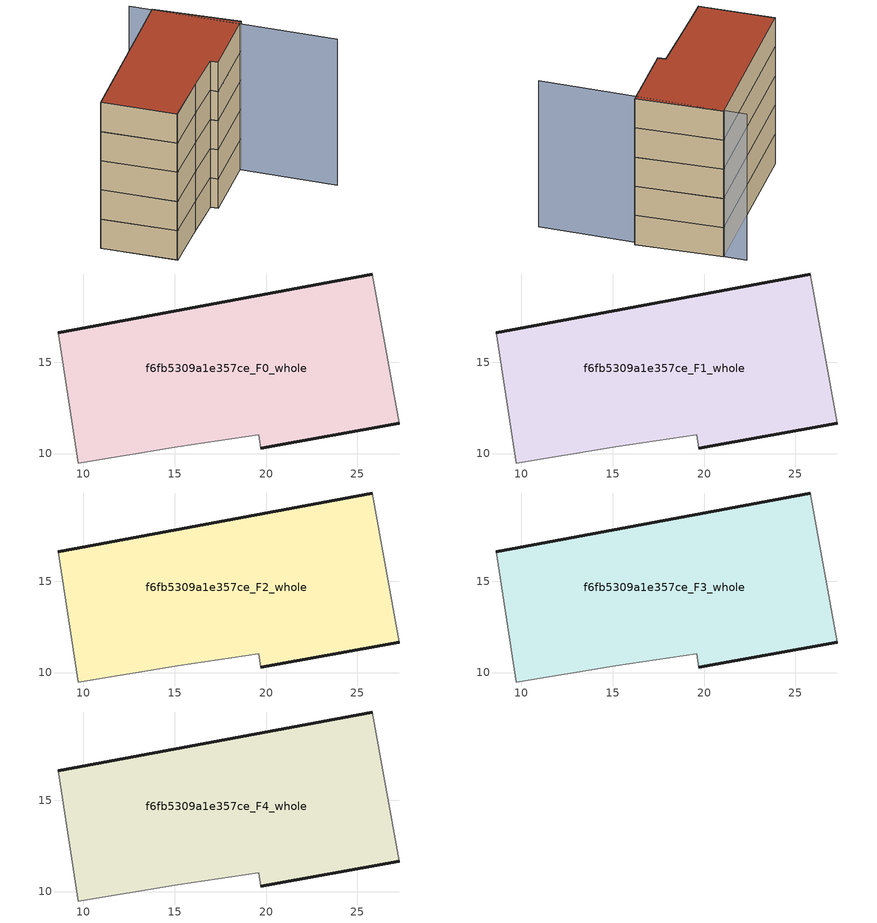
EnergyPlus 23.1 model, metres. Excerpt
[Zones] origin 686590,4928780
f6fb5309a1e357ce_F0_whole
 floor ground (EU_floor_Construction): 27.29,11.67 25.81,19.82 8.64,16.62 9.72,9.49 15.18,10.38 19.59,11.02 19.71,10.3 z0
 wall outside (EU_wall_Construction): 8.64,16.62 25.81,19.82 / 27.29,11.67 19.71,10.3 z0:3
 wall adiabatic (EU_wall_Construction): 25.81,19.82 27.29,11.67 / 19.71,10.3 19.59,11.02 15.18,10.38 9.72,9.49 8.64,16.62 z0:3
f6fb5309a1e357ce_F1_whole
 floor to f6fb5309a1e357ce_F0_whole (EU_floor_Construction): 27.28,11.67 25.81,19.82 8.63,16.62 9.72,9.49 15.17,10.38 19.59,11.02 19.71,10.3 z3
 wall outside (EU_wall_Construction): 8.64,16.62 25.81,19.82 / 27.29,11.67 19.71,10.3 z3:6
 wall adiabatic (EU_wall_Construction): 25.81,19.82 27.29,11.67 / 19.71,10.3 19.59,11.02 15.18,10.38 9.72,9.49 8.64,16.62 z3:6
f6fb5309a1e357ce_F2_whole
 floor to f6fb5309a1e357ce_F1_whole (EU_floor_Construction): 27.28,11.67 25.81,19.82 8.63,16.62 9.72,9.49 15.17,10.38 19.59,11.02 19.71,10.3 z6
 wall outside (EU_wall_Construction): 8.64,16.62 25.81,19.82 / 27.29,11.67 19.71,10.3 z6:9
 wall adiabatic (EU_wall_Construction): 25.81,19.82 27.29,11.67 / 19.71,10.3 19.59,11.02 15.18,10.38 9.72,9.49 8.64,16.62 z6:9
f6fb5309a1e357ce_F3_whole
 floor to f6fb5309a1e357ce_F2_whole (EU_floor_Construction): 27.28,11.67 25.81,19.82 8.63,16.62 9.72,9.49 15.17,10.38 19.59,11.02 19.71,10.3 z9
 wall outside (EU_wall_Construction): 8.64,16.62 25.81,19.82 / 27.29,11.67 19.71,10.3 z9:12
 wall adiabatic (EU_wall_Construction): 25.81,19.82 27.29,11.67 / 19.71,10.3 19.59,11.02 15.18,10.38 9.72,9.49 8.64,16.62 z9:12
f6fb5309a1e357ce_F4_whole
 floor to f6fb5309a1e357ce_F3_whole (EU_floor_Construction): 27.28,11.67 25.81,19.82 8.63,16.62 9.72,9.49 15.17,10.38 19.59,11.02 19.71,10.3 z12
 wall outside (EU_wall_Construction): 8.64,16.62 25.81,19.82 / 27.29,11.67 19.71,10.3 z12:15
 wall adiabatic (EU_wall_Construction): 25.81,19.82 27.29,11.67 / 19.71,10.3 19.59,11.02 15.18,10.38 9.72,9.49 8.64,16.62 z12:15
 roof outside (EU_roof_Construction): 25.81,19.82 27.29,11.67 19.71,10.3 19.59,11.02 15.18,10.38 9.72,9.49 8.64,16.62 z15
shading: 9.72,9.55 19.58,11.06 / 28.08,2.53 25.42,21.91 z0:15
[Building]
EU S2 Campaign: North Axis=0; Terrain=City; Solar Distribution=FullExterior
[Site:Location]
Bologna: Latitude=44.5; Longitude=11.25; Time Zone=1; Elevation=37
[SizingPeriod:WeatherFileDays]
AnnualSizingPeriod: Begin Month=1; Begin Day of Month=1; End Month=12; End Day of Month=31; Day of Week for Start Day=Monday; Use Weather File Daylight Saving Period=No; Use Weather File Rain and Snow Indicators=No
[MATERIAL]
EU_InternalMass_Material: Roughness=MediumRough; Thickness=0.1; Conductivity=1; Density=1800; Specific Heat=900; Thermal Absorptance=0.9; Solar Absorptance=0.7; Visible Absorptance=0.7
[MATERIAL:NOMASS] Roughness=MediumRough; Thermal Absorptance=0.9; Solar Absorptance=0.7; Visible Absorptance=0.7
Name | Thermal Resistance
EU_wall_NoMass | 0.905828
EU_roof_NoMass | 0.37593
EU_floor_NoMass | 0.67114
[CONSTRUCTION]
EU_wall_Construction: EU_wall_NoMass
EU_roof_Construction: EU_roof_NoMass
EU_floor_Construction: EU_floor_NoMass
EU_InternalMass_Construction: EU_InternalMass_Material
[ZONE] Type=1; Multiplier=1; Ceiling Height=autocalculate; Floor Area=autocalculate; Part of Total Floor Area=Yes
Name | Volume
f6fb5309a1e357ce_F0_whole | 408.226
f6fb5309a1e357ce_F1_whole; f6fb5309a1e357ce_F2_whole; f6fb5309a1e357ce_F3_whole; f6fb5309a1e357ce_F4_whole | 408.227
[INTERNALMASS] Construction=EU_InternalMass_Construction; Surface Area=136.076
Name | Zone or ZoneList
f6fb5309a1e357ce_F0_whole_EU_InternalMass | f6fb5309a1e357ce_F0_whole
f6fb5309a1e357ce_F1_whole_EU_InternalMass | f6fb5309a1e357ce_F1_whole
f6fb5309a1e357ce_F2_whole_EU_InternalMass | f6fb5309a1e357ce_F2_whole
f6fb5309a1e357ce_F3_whole_EU_InternalMass | f6fb5309a1e357ce_F3_whole
f6fb5309a1e357ce_F4_whole_EU_InternalMass | f6fb5309a1e357ce_F4_whole
[OTHEREQUIPMENT] Fuel Type=Electricity; Design Level Calculation Method=Watts/Area; Power per Zone Floor Area=1; Fraction Latent=0; Fraction Radiant=0; Fraction Lost=0; Carbon Dioxide Generation Rate=0; EndUse Subcategory=EU_Step8_InternalGains
Name | Zone or ZoneList or Space or SpaceList | Schedule
EU_Step8_InternalGain_f6fb5309a1e357ce_F0_whole_f000 | f6fb5309a1e357ce_F0_whole | EU_Step8_GainSchedule_f6fb5309a1e357ce_F0_whole_f000
EU_Step8_InternalGain_f6fb5309a1e357ce_F1_whole_f000 | f6fb5309a1e357ce_F1_whole | EU_Step8_GainSchedule_f6fb5309a1e357ce_F1_whole_f000
EU_Step8_InternalGain_f6fb5309a1e357ce_F2_whole_f000 | f6fb5309a1e357ce_F2_whole | EU_Step8_GainSchedule_f6fb5309a1e357ce_F2_whole_f000
EU_Step8_InternalGain_f6fb5309a1e357ce_F3_whole_f000 | f6fb5309a1e357ce_F3_whole | EU_Step8_GainSchedule_f6fb5309a1e357ce_F3_whole_f000
EU_Step8_InternalGain_f6fb5309a1e357ce_F4_whole_f000 | f6fb5309a1e357ce_F4_whole | EU_Step8_GainSchedule_f6fb5309a1e357ce_F4_whole_f000
[ZONEVENTILATION:DESIGNFLOWRATE] Schedule=EU_AlwaysOn; Design Flow Rate Calculation Method=AirChanges/Hour; Air Changes per Hour=0.73129; Ventilation Type=Natural; Fan Pressure Rise=0; Fan Total Efficiency=1; Constant Term Coefficient=1; Temperature Term Coefficient=0; Velocity Term Coefficient=0; Velocity Squared Term Coefficient=0; Minimum Indoor Temperature=-100; Maximum Indoor Temperature=100; Delta Temperature=-100; Minimum Outdoor Temperature=-100; Maximum Outdoor Temperature=100; Maximum Wind Speed=40
Name | Zone or ZoneList or Space or SpaceList
EU_ConstantAir_f6fb5309a1e357ce_F0_whole | f6fb5309a1e357ce_F0_whole
EU_ConstantAir_f6fb5309a1e357ce_F1_whole | f6fb5309a1e357ce_F1_whole
EU_ConstantAir_f6fb5309a1e357ce_F2_whole | f6fb5309a1e357ce_F2_whole
EU_ConstantAir_f6fb5309a1e357ce_F3_whole | f6fb5309a1e357ce_F3_whole
EU_ConstantAir_f6fb5309a1e357ce_F4_whole | f6fb5309a1e357ce_F4_whole
[HVACTEMPLATE:THERMOSTAT] Constant Heating Setpoint=20; Constant Cooling Setpoint=50
EU_HeatOnly_f6fb5309a1e357ce_F0_whole; EU_HeatOnly_f6fb5309a1e357ce_F1_whole; EU_HeatOnly_f6fb5309a1e357ce_F2_whole; EU_HeatOnly_f6fb5309a1e357ce_F3_whole; EU_HeatOnly_f6fb5309a1e357ce_F4_whole
[HVACTEMPLATE:ZONE:IDEALLOADSAIRSYSTEM] System Availability Schedule=EU_AlwaysOn; Maximum Heating Supply Air Temperature=50; Minimum Cooling Supply Air Temperature=13; Maximum Heating Supply Air Humidity Ratio=0.0156; Minimum Cooling Supply Air Humidity Ratio=0.0077; Heating Limit=NoLimit; Cooling Limit=NoLimit; Heating Availability Schedule=EU_AlwaysOn; Cooling Availability Schedule=EU_CoolingOff; Dehumidification Control Type=ConstantSensibleHeatRatio; Cooling Sensible Heat Ratio=0.7; Dehumidification Setpoint=60; Humidification Control Type=None; Humidification Setpoint=30; Outdoor Air Method=None; Outdoor Air Flow Rate per Person=0.00944; Outdoor Air Flow Rate per Zone Floor Area=0; Outdoor Air Flow Rate per Zone=0; Demand Controlled Ventilation Type=None; Outdoor Air Economizer Type=NoEconomizer; Heat Recovery Type=None; Sensible Heat Recovery Effectiveness=0.7; Latent Heat Recovery Effectiveness=0.65
Name | Template Thermostat
f6fb5309a1e357ce_F0_whole | EU_HeatOnly_f6fb5309a1e357ce_F0_whole
f6fb5309a1e357ce_F1_whole | EU_HeatOnly_f6fb5309a1e357ce_F1_whole
f6fb5309a1e357ce_F2_whole | EU_HeatOnly_f6fb5309a1e357ce_F2_whole
f6fb5309a1e357ce_F3_whole | EU_HeatOnly_f6fb5309a1e357ce_F3_whole
f6fb5309a1e357ce_F4_whole | EU_HeatOnly_f6fb5309a1e357ce_F4_whole
[SIZING:ZONE] Zone Cooling Design Supply Air Temperature Input Method=SupplyAirTemperature; Zone Cooling Design Supply Air Temperature=13; Zone Heating Design Supply Air Temperature Input Method=SupplyAirTemperature; Zone Heating Design Supply Air Temperature=50; Zone Cooling Design Supply Air Humidity Ratio=0.008; Zone Heating Design Supply Air Humidity Ratio=0.008; Cooling Design Air Flow Method=DesignDay; Cooling Design Air Flow Rate=0; Cooling Minimum Air Flow per Zone Floor Area=0.000762; Cooling Minimum Air Flow=0; Cooling Minimum Air Flow Fraction=0.2; Heating Design Air Flow Method=DesignDay; Heating Design Air Flow Rate=0; Heating Maximum Air Flow per Zone Floor Area=0.002032; Heating Maximum Air Flow=0.141576; Heating Maximum Air Flow Fraction=0.3; Account for Dedicated Outdoor Air System=No; Dedicated Outdoor Air System Control Strategy=NeutralSupplyAir; Dedicated Outdoor Air Low Setpoint Temperature for Design=autosize; Dedicated Outdoor Air High Setpoint Temperature for Design=autosize; Zone Load Sizing Method=Sensible Load Only No Latent Load; Zone Latent Cooling Design Supply Air Humidity Ratio Input Method=HumidityRatioDifference; Zone Cooling Design Supply Air Humidity Ratio Difference=0.005; Zone Latent Heating Design Supply Air Humidity Ratio Input Method=HumidityRatioDifference; Zone Humidification Design Supply Air Humidity Ratio Difference=0.005
f6fb5309a1e357ce_F0_whole; f6fb5309a1e357ce_F1_whole; f6fb5309a1e357ce_F2_whole; f6fb5309a1e357ce_F3_whole; f6fb5309a1e357ce_F4_whole
[SCHEDULE:CONSTANT]
Name | Hourly Value
EU_AlwaysOn | 1
EU_CoolingOff | 0
[SCHEDULE:FILE] Column Number=1; Rows to Skip at Top=0; Number of Hours of Data=8760; Column Separator=Comma; Interpolate to Timestep=No; Minutes per Item=60; Adjust Schedule for Daylight Savings=Yes
Name | File
EU_Step8_GainSchedule_f6fb5309a1e357ce_F0_whole_f000 | ../../schedules/f6fb5309a1e357ce/f6fb5309a1e357ce_F0_whole_f000_gain.csv
EU_Step8_GainSchedule_f6fb5309a1e357ce_F1_whole_f000 | ../../schedules/f6fb5309a1e357ce/f6fb5309a1e357ce_F1_whole_f000_gain.csv
EU_Step8_GainSchedule_f6fb5309a1e357ce_F2_whole_f000 | ../../schedules/f6fb5309a1e357ce/f6fb5309a1e357ce_F2_whole_f000_gain.csv
EU_Step8_GainSchedule_f6fb5309a1e357ce_F3_whole_f000 | ../../schedules/f6fb5309a1e357ce/f6fb5309a1e357ce_F3_whole_f000_gain.csv
EU_Step8_GainSchedule_f6fb5309a1e357ce_F4_whole_f000 | ../../schedules/f6fb5309a1e357ce/f6fb5309a1e357ce_F4_whole_f000_gain.csv
